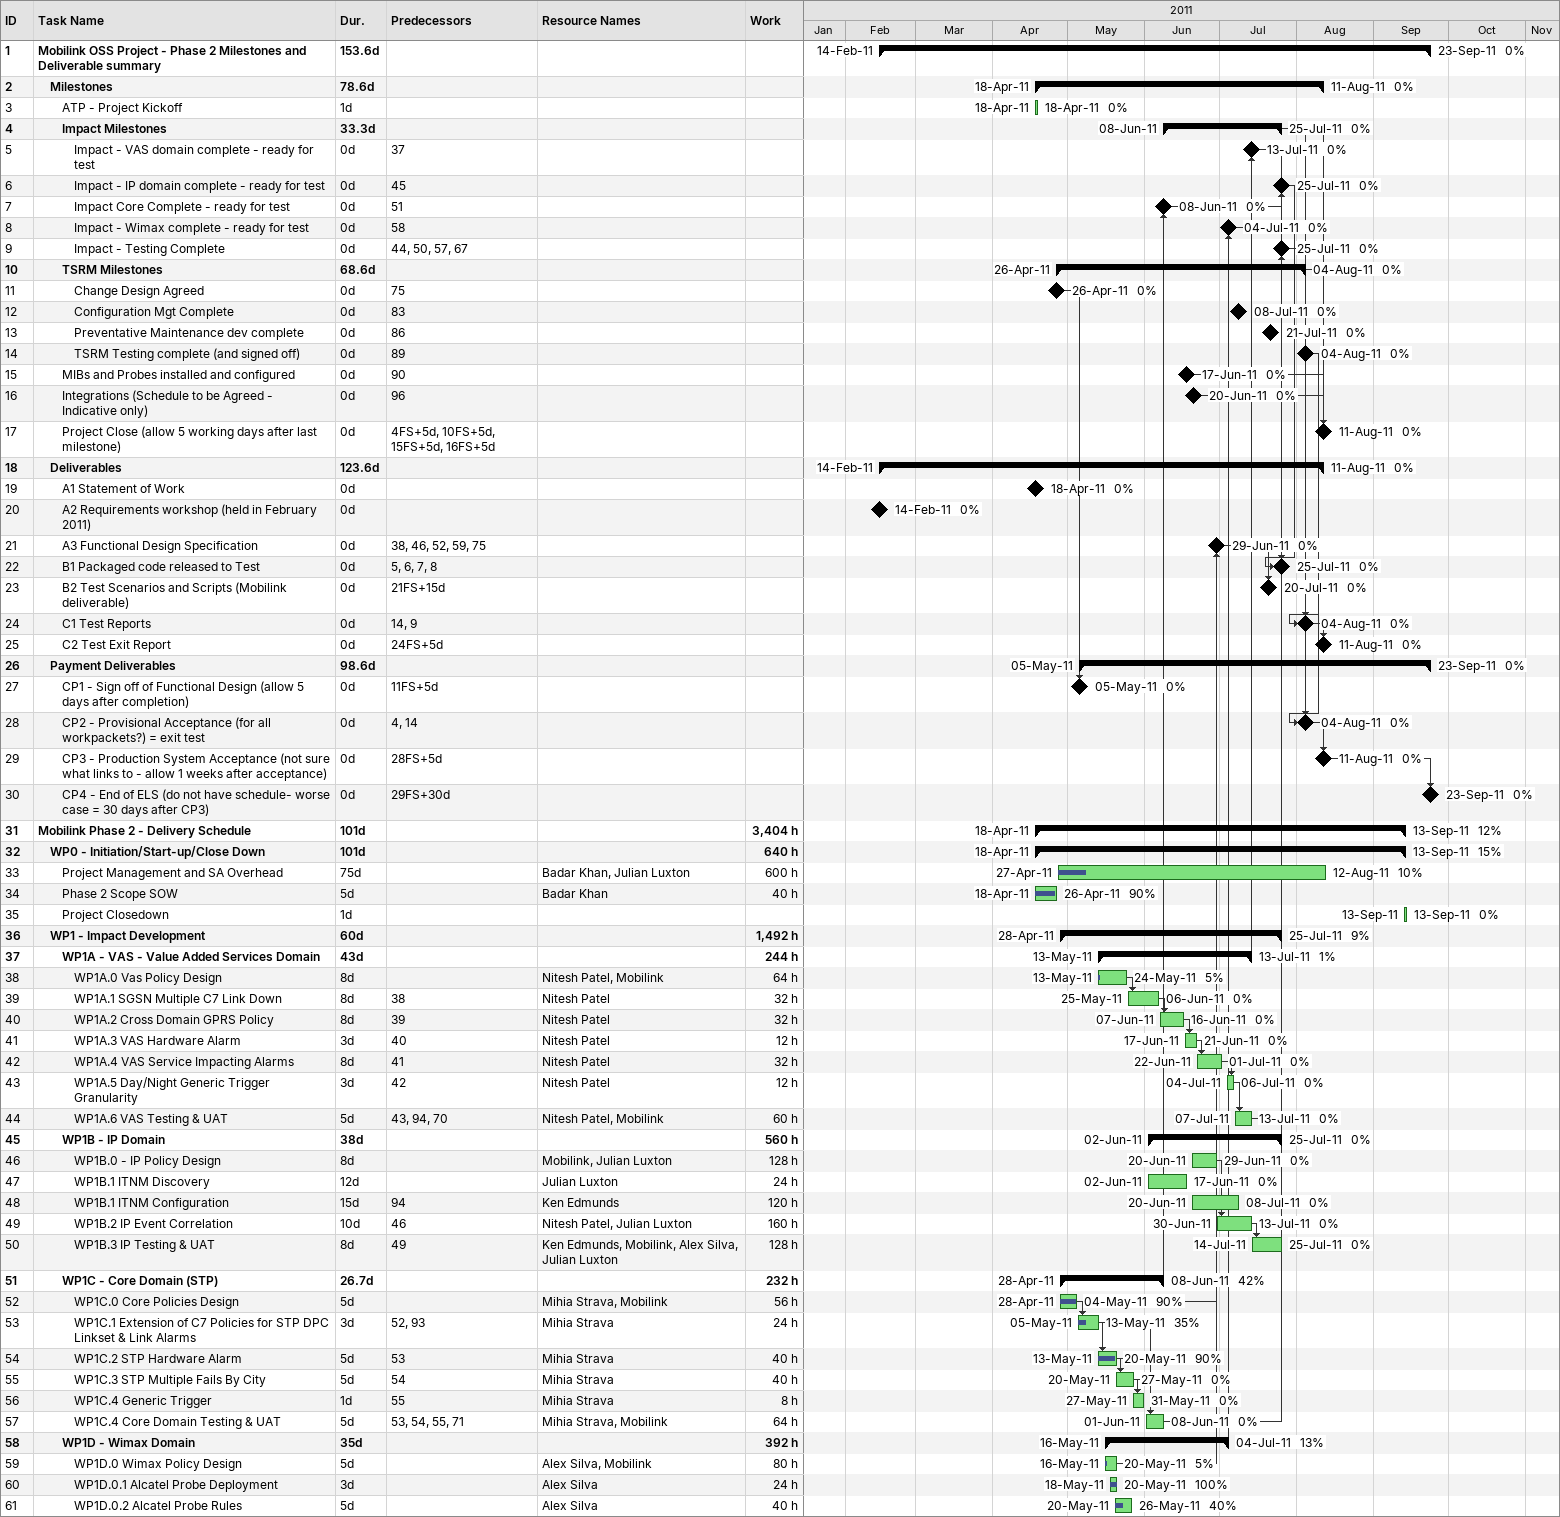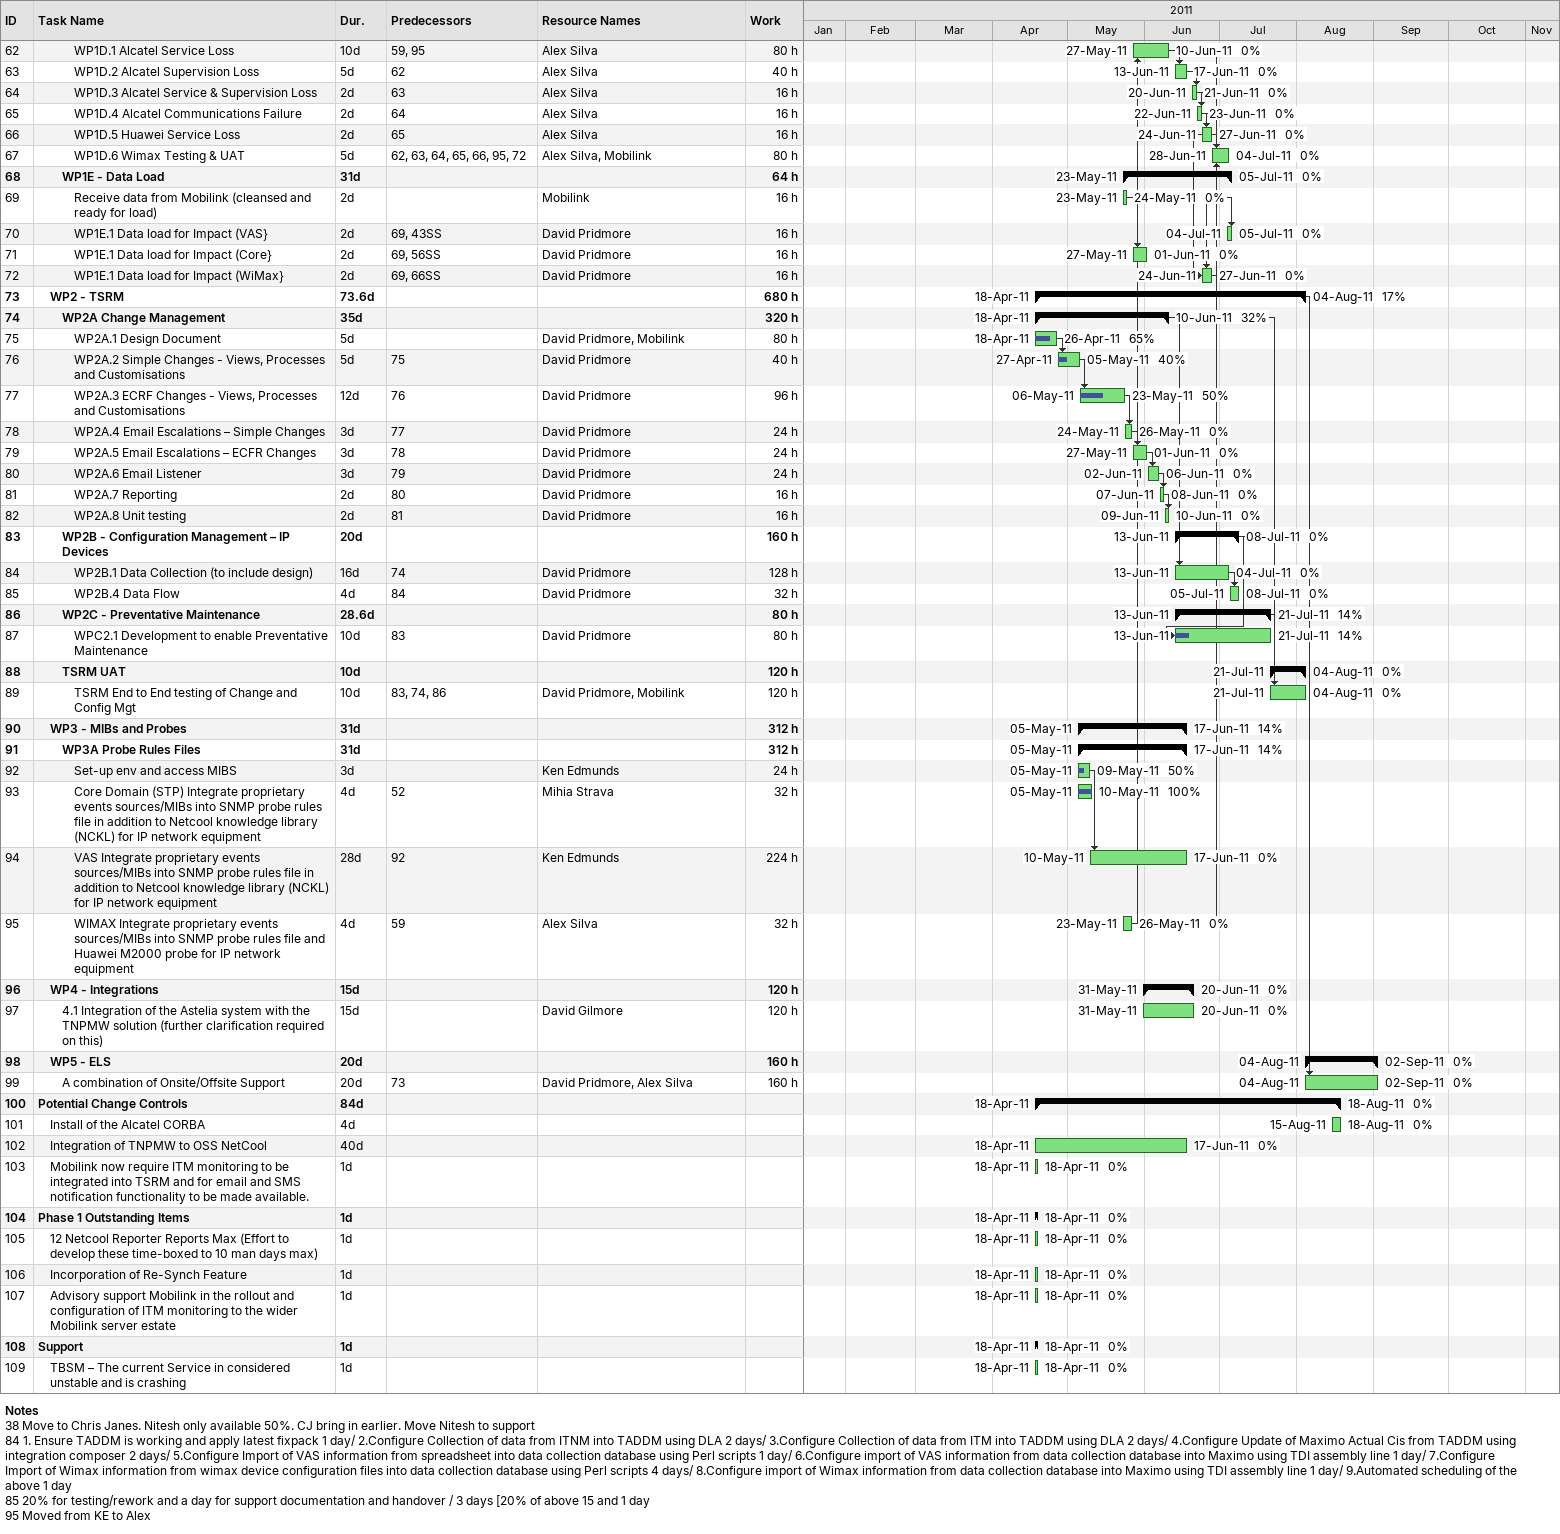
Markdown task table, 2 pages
| ID | Level | Task | Duration | Start | Finish | Predecessors | Resources | % complete | Work (h) |
|---|---|---|---|---|---|---|---|---|---|
| 1 | 1 | **Mobilink OSS Project - Phase 2 Milestones and Deliverable summary** | 153.6d | 2011-02-14 | 2011-09-23 |  |  | 0 |  |
| 2 | 2 | **Milestones** | 78.6d | 2011-04-18 | 2011-08-11 |  |  | 0 |  |
| 3 | 3 | ATP - Project Kickoff | 1d | 2011-04-18 | 2011-04-18 |  |  | 0 |  |
| 4 | 3 | **Impact Milestones** | 33.3d | 2011-06-08 | 2011-07-25 |  |  | 0 |  |
| 5 | 4 | Impact - VAS domain complete - ready for test | 0d | 2011-07-13 | 2011-07-13 | 37 |  | 0 |  |
| 6 | 4 | Impact - IP domain complete - ready for test | 0d | 2011-07-25 | 2011-07-25 | 45 |  | 0 |  |
| 7 | 4 | Impact Core Complete - ready for test | 0d | 2011-06-08 | 2011-06-08 | 51 |  | 0 |  |
| 8 | 4 | Impact - Wimax complete - ready for test | 0d | 2011-07-04 | 2011-07-04 | 58 |  | 0 |  |
| 9 | 4 | Impact - Testing Complete | 0d | 2011-07-25 | 2011-07-25 | 44, 50, 57, 67 |  | 0 |  |
| 10 | 3 | **TSRM Milestones** | 68.6d | 2011-04-26 | 2011-08-04 |  |  | 0 |  |
| 11 | 4 | Change Design Agreed | 0d | 2011-04-26 | 2011-04-26 | 75 |  | 0 |  |
| 12 | 4 | Configuration Mgt Complete | 0d | 2011-07-08 | 2011-07-08 | 83 |  | 0 |  |
| 13 | 4 | Preventative Maintenance dev complete | 0d | 2011-07-21 | 2011-07-21 | 86 |  | 0 |  |
| 14 | 4 | TSRM Testing complete (and signed off) | 0d | 2011-08-04 | 2011-08-04 | 89 |  | 0 |  |
| 15 | 3 | MIBs and Probes installed and configured | 0d | 2011-06-17 | 2011-06-17 | 90 |  | 0 |  |
| 16 | 3 | Integrations (Schedule to be Agreed - Indicative only) | 0d | 2011-06-20 | 2011-06-20 | 96 |  | 0 |  |
| 17 | 3 | Project Close (allow 5 working days after last milestone) | 0d | 2011-08-11 | 2011-08-11 | 4FS+5d, 10FS+5d, 15FS+5d, 16FS+5d |  | 0 |  |
| 18 | 2 | **Deliverables** | 123.6d | 2011-02-14 | 2011-08-11 |  |  | 0 |  |
| 19 | 3 | A1 Statement of Work | 0d | 2011-04-18 | 2011-04-18 |  |  | 0 |  |
| 20 | 3 | A2 Requirements workshop (held in February 2011) | 0d | 2011-02-14 | 2011-02-14 |  |  | 0 |  |
| 21 | 3 | A3 Functional Design Specification | 0d | 2011-06-29 | 2011-06-29 | 38, 46, 52, 59, 75 |  | 0 |  |
| 22 | 3 | B1 Packaged code released to Test | 0d | 2011-07-25 | 2011-07-25 | 5, 6, 7, 8 |  | 0 |  |
| 23 | 3 | B2 Test Scenarios and Scripts (Mobilink deliverable) | 0d | 2011-07-20 | 2011-07-20 | 21FS+15d |  | 0 |  |
| 24 | 3 | C1 Test Reports | 0d | 2011-08-04 | 2011-08-04 | 14, 9 |  | 0 |  |
| 25 | 3 | C2 Test Exit Report | 0d | 2011-08-11 | 2011-08-11 | 24FS+5d |  | 0 |  |
| 26 | 2 | **Payment Deliverables** | 98.6d | 2011-05-05 | 2011-09-23 |  |  | 0 |  |
| 27 | 3 | CP1 - Sign off of Functional Design (allow 5 days after completion) | 0d | 2011-05-05 | 2011-05-05 | 11FS+5d |  | 0 |  |
| 28 | 3 | CP2 - Provisional Acceptance (for all workpackets?) = exit test | 0d | 2011-08-04 | 2011-08-04 | 4, 14 |  | 0 |  |
| 29 | 3 | CP3 - Production System Acceptance (not sure what links to - allow 1 weeks after acceptance) | 0d | 2011-08-11 | 2011-08-11 | 28FS+5d |  | 0 |  |
| 30 | 3 | CP4 - End of ELS (do not have schedule- worse case = 30 days after CP3) | 0d | 2011-09-23 | 2011-09-23 | 29FS+30d |  | 0 |  |
| 31 | 1 | **Mobilink Phase 2 - Delivery Schedule** | 101d | 2011-04-18 | 2011-09-13 |  |  | 12 | 3404 |
| 32 | 2 | **WP0 - Initiation/Start-up/Close Down** | 101d | 2011-04-18 | 2011-09-13 |  |  | 15 | 640 |
| 33 | 3 | Project Management and SA Overhead | 75d | 2011-04-27 | 2011-08-12 |  | Badar Khan, Julian Luxton | 10 | 600 |
| 34 | 3 | Phase 2 Scope SOW | 5d | 2011-04-18 | 2011-04-26 |  | Badar Khan | 90 | 40 |
| 35 | 3 | Project Closedown | 1d | 2011-09-13 | 2011-09-13 |  |  | 0 |  |
| 36 | 2 | **WP1 - Impact Development** | 60d | 2011-04-28 | 2011-07-25 |  |  | 9 | 1492 |
| 37 | 3 | **WP1A - VAS - Value Added Services Domain** | 43d | 2011-05-13 | 2011-07-13 |  |  | 1 | 244 |
| 38 | 4 | WP1A.0 Vas Policy Design | 8d | 2011-05-13 | 2011-05-24 |  | Nitesh Patel, Mobilink | 5 | 64 |
| 39 | 4 | WP1A.1 SGSN Multiple C7 Link Down | 8d | 2011-05-25 | 2011-06-06 | 38 | Nitesh Patel | 0 | 32 |
| 40 | 4 | WP1A.2 Cross Domain GPRS Policy | 8d | 2011-06-07 | 2011-06-16 | 39 | Nitesh Patel | 0 | 32 |
| 41 | 4 | WP1A.3 VAS Hardware Alarm | 3d | 2011-06-17 | 2011-06-21 | 40 | Nitesh Patel | 0 | 12 |
| 42 | 4 | WP1A.4 VAS Service Impacting Alarms | 8d | 2011-06-22 | 2011-07-01 | 41 | Nitesh Patel | 0 | 32 |
| 43 | 4 | WP1A.5 Day/Night Generic Trigger Granularity | 3d | 2011-07-04 | 2011-07-06 | 42 | Nitesh Patel | 0 | 12 |
| 44 | 4 | WP1A.6 VAS Testing & UAT | 5d | 2011-07-07 | 2011-07-13 | 43, 94, 70 | Nitesh Patel, Mobilink | 0 | 60 |
| 45 | 3 | **WP1B - IP Domain** | 38d | 2011-06-02 | 2011-07-25 |  |  | 0 | 560 |
| 46 | 4 | WP1B.0 - IP Policy Design | 8d | 2011-06-20 | 2011-06-29 |  | Mobilink, Julian Luxton | 0 | 128 |
| 47 | 4 | WP1B.1 ITNM Discovery | 12d | 2011-06-02 | 2011-06-17 |  | Julian Luxton | 0 | 24 |
| 48 | 4 | WP1B.1 ITNM Configuration | 15d | 2011-06-20 | 2011-07-08 | 94 | Ken Edmunds | 0 | 120 |
| 49 | 4 | WP1B.2 IP Event Correlation | 10d | 2011-06-30 | 2011-07-13 | 46 | Nitesh Patel, Julian Luxton | 0 | 160 |
| 50 | 4 | WP1B.3 IP Testing & UAT | 8d | 2011-07-14 | 2011-07-25 | 49 | Ken Edmunds, Mobilink, Alex Silva, Julian Luxton | 0 | 128 |
| 51 | 3 | **WP1C - Core Domain (STP)** | 26.7d | 2011-04-28 | 2011-06-08 |  |  | 42 | 232 |
| 52 | 4 | WP1C.0 Core Policies Design | 5d | 2011-04-28 | 2011-05-04 |  | Mihia Strava, Mobilink | 90 | 56 |
| 53 | 4 | WP1C.1 Extension of C7 Policies for STP DPC Linkset & Link Alarms | 3d | 2011-05-05 | 2011-05-13 | 52, 93 | Mihia Strava | 35 | 24 |
| 54 | 4 | WP1C.2 STP Hardware Alarm | 5d | 2011-05-13 | 2011-05-20 | 53 | Mihia Strava | 90 | 40 |
| 55 | 4 | WP1C.3 STP Multiple Fails By City | 5d | 2011-05-20 | 2011-05-27 | 54 | Mihia Strava | 0 | 40 |
| 56 | 4 | WP1C.4 Generic Trigger | 1d | 2011-05-27 | 2011-05-31 | 55 | Mihia Strava | 0 | 8 |
| 57 | 4 | WP1C.4 Core Domain Testing & UAT | 5d | 2011-06-01 | 2011-06-08 | 53, 54, 55, 71 | Mihia Strava, Mobilink | 0 | 64 |
| 58 | 3 | **WP1D - Wimax Domain** | 35d | 2011-05-16 | 2011-07-04 |  |  | 13 | 392 |
| 59 | 4 | WP1D.0 Wimax Policy Design | 5d | 2011-05-16 | 2011-05-20 |  | Alex Silva, Mobilink | 5 | 80 |
| 60 | 4 | WP1D.0.1 Alcatel Probe Deployment | 3d | 2011-05-18 | 2011-05-20 |  | Alex Silva | 100 | 24 |
| 61 | 4 | WP1D.0.2 Alcatel Probe Rules | 5d | 2011-05-20 | 2011-05-26 |  | Alex Silva | 40 | 40 |
| 62 | 4 | WP1D.1 Alcatel Service Loss | 10d | 2011-05-27 | 2011-06-10 | 59, 95 | Alex Silva | 0 | 80 |
| 63 | 4 | WP1D.2 Alcatel Supervision Loss | 5d | 2011-06-13 | 2011-06-17 | 62 | Alex Silva | 0 | 40 |
| 64 | 4 | WP1D.3 Alcatel Service & Supervision Loss | 2d | 2011-06-20 | 2011-06-21 | 63 | Alex Silva | 0 | 16 |
| 65 | 4 | WP1D.4 Alcatel Communications Failure | 2d | 2011-06-22 | 2011-06-23 | 64 | Alex Silva | 0 | 16 |
| 66 | 4 | WP1D.5 Huawei Service Loss | 2d | 2011-06-24 | 2011-06-27 | 65 | Alex Silva | 0 | 16 |
| 67 | 4 | WP1D.6 Wimax Testing & UAT | 5d | 2011-06-28 | 2011-07-04 | 62, 63, 64, 65, 66, 95, 72 | Alex Silva, Mobilink | 0 | 80 |
| 68 | 3 | **WP1E - Data Load** | 31d | 2011-05-23 | 2011-07-05 |  |  | 0 | 64 |
| 69 | 4 | Receive data from Mobilink (cleansed and ready for load) | 2d | 2011-05-23 | 2011-05-24 |  | Mobilink | 0 | 16 |
| 70 | 4 | WP1E.1 Data load for Impact (VAS} | 2d | 2011-07-04 | 2011-07-05 | 69, 43SS | David Pridmore | 0 | 16 |
| 71 | 4 | WP1E.1 Data load for Impact (Core} | 2d | 2011-05-27 | 2011-06-01 | 69, 56SS | David Pridmore | 0 | 16 |
| 72 | 4 | WP1E.1 Data load for Impact (WiMax} | 2d | 2011-06-24 | 2011-06-27 | 69, 66SS | David Pridmore | 0 | 16 |
| 73 | 2 | **WP2 - TSRM** | 73.6d | 2011-04-18 | 2011-08-04 |  |  | 17 | 680 |
| 74 | 3 | **WP2A Change Management** | 35d | 2011-04-18 | 2011-06-10 |  |  | 32 | 320 |
| 75 | 4 | WP2A.1 Design Document | 5d | 2011-04-18 | 2011-04-26 |  | David Pridmore, Mobilink | 65 | 80 |
| 76 | 4 | WP2A.2 Simple Changes - Views, Processes and Customisations | 5d | 2011-04-27 | 2011-05-05 | 75 | David Pridmore | 40 | 40 |
| 77 | 4 | WP2A.3 ECRF Changes - Views, Processes and Customisations | 12d | 2011-05-06 | 2011-05-23 | 76 | David Pridmore | 50 | 96 |
| 78 | 4 | WP2A.4 Email Escalations – Simple Changes | 3d | 2011-05-24 | 2011-05-26 | 77 | David Pridmore | 0 | 24 |
| 79 | 4 | WP2A.5 Email Escalations – ECFR Changes | 3d | 2011-05-27 | 2011-06-01 | 78 | David Pridmore | 0 | 24 |
| 80 | 4 | WP2A.6 Email Listener | 3d | 2011-06-02 | 2011-06-06 | 79 | David Pridmore | 0 | 24 |
| 81 | 4 | WP2A.7 Reporting | 2d | 2011-06-07 | 2011-06-08 | 80 | David Pridmore | 0 | 16 |
| 82 | 4 | WP2A.8 Unit testing | 2d | 2011-06-09 | 2011-06-10 | 81 | David Pridmore | 0 | 16 |
| 83 | 3 | **WP2B - Configuration Management – IP Devices** | 20d | 2011-06-13 | 2011-07-08 |  |  | 0 | 160 |
| 84 | 4 | WP2B.1 Data Collection (to include design) | 16d | 2011-06-13 | 2011-07-04 | 74 | David Pridmore | 0 | 128 |
| 85 | 4 | WP2B.4 Data Flow | 4d | 2011-07-05 | 2011-07-08 | 84 | David Pridmore | 0 | 32 |
| 86 | 3 | **WP2C - Preventative Maintenance** | 28.6d | 2011-06-13 | 2011-07-21 |  |  | 14 | 80 |
| 87 | 4 | WPC2.1 Development to enable Preventative Maintenance | 10d | 2011-06-13 | 2011-07-21 | 83 | David Pridmore | 14 | 80 |
| 88 | 3 | **TSRM UAT** | 10d | 2011-07-21 | 2011-08-04 |  |  | 0 | 120 |
| 89 | 4 | TSRM End to End testing of Change and Config Mgt | 10d | 2011-07-21 | 2011-08-04 | 83, 74, 86 | David Pridmore, Mobilink | 0 | 120 |
| 90 | 2 | **WP3 - MIBs and Probes** | 31d | 2011-05-05 | 2011-06-17 |  |  | 14 | 312 |
| 91 | 3 | **WP3A Probe Rules Files** | 31d | 2011-05-05 | 2011-06-17 |  |  | 14 | 312 |
| 92 | 4 | Set-up env and access MIBS | 3d | 2011-05-05 | 2011-05-09 |  | Ken Edmunds | 50 | 24 |
| 93 | 4 | Core Domain (STP) Integrate proprietary events sources/MIBs into SNMP probe rules file in addition to Netcool knowledge library (NCKL) for IP network equipment | 4d | 2011-05-05 | 2011-05-10 | 52 | Mihia Strava | 100 | 32 |
| 94 | 4 | VAS Integrate proprietary events sources/MIBs into SNMP probe rules file in addition to Netcool knowledge library (NCKL) for IP network equipment | 28d | 2011-05-10 | 2011-06-17 | 92 | Ken Edmunds | 0 | 224 |
| 95 | 4 | WIMAX Integrate proprietary events sources/MIBs into SNMP probe rules file and Huawei M2000 probe for IP network equipment | 4d | 2011-05-23 | 2011-05-26 | 59 | Alex Silva | 0 | 32 |
| 96 | 2 | **WP4 - Integrations** | 15d | 2011-05-31 | 2011-06-20 |  |  | 0 | 120 |
| 97 | 3 | 4.1 Integration of the Astelia system with the TNPMW solution (further clarification required on this) | 15d | 2011-05-31 | 2011-06-20 |  | David Gilmore | 0 | 120 |
| 98 | 2 | **WP5 - ELS** | 20d | 2011-08-04 | 2011-09-02 |  |  | 0 | 160 |
| 99 | 3 | A combination of Onsite/Offsite Support | 20d | 2011-08-04 | 2011-09-02 | 73 | David Pridmore, Alex Silva | 0 | 160 |
| 100 | 1 | **Potential Change Controls** | 84d | 2011-04-18 | 2011-08-18 |  |  | 0 |  |
| 101 | 2 | Install of the Alcatel CORBA | 4d | 2011-08-15 | 2011-08-18 |  |  | 0 |  |
| 102 | 2 | Integration of TNPMW to OSS NetCool | 40d | 2011-04-18 | 2011-06-17 |  |  | 0 |  |
| 103 | 2 | Mobilink now require ITM monitoring to be integrated into TSRM and for email and SMS notification functionality to be made available. | 1d | 2011-04-18 | 2011-04-18 |  |  | 0 |  |
| 104 | 1 | **Phase 1 Outstanding Items** | 1d | 2011-04-18 | 2011-04-18 |  |  | 0 |  |
| 105 | 2 | 12 Netcool Reporter Reports Max (Effort to develop these time-boxed to 10 man days max) | 1d | 2011-04-18 | 2011-04-18 |  |  | 0 |  |
| 106 | 2 | Incorporation of Re-Synch Feature | 1d | 2011-04-18 | 2011-04-18 |  |  | 0 |  |
| 107 | 2 | Advisory support Mobilink in the rollout and configuration of ITM monitoring to the wider Mobilink server estate | 1d | 2011-04-18 | 2011-04-18 |  |  | 0 |  |
| 108 | 1 | **Support** | 1d | 2011-04-18 | 2011-04-18 |  |  | 0 |  |
| 109 | 2 | TBSM – The current Service in considered unstable and is crashing | 1d | 2011-04-18 | 2011-04-18 |  |  | 0 |  |

Notes
- 38: Move to Chris Janes. Nitesh only available 50%. CJ bring in earlier. Move Nitesh to support
- 84: 1. Ensure TADDM is working and apply latest fixpack 1 day/ 2.Configure Collection of data from ITNM into TADDM using DLA 2 days/ 3.Configure Collection of data from ITM into TADDM using DLA 2 days/ 4.Configure Update of Maximo Actual Cis from TADDM using integration composer 2 days/ 5.Configure Import of VAS information from spreadsheet into data collection database using Perl scripts 1 day/ 6.Configure import of VAS information from data collection database into Maximo using TDI assembly line 1 day/ 7.Configure Import of Wimax information from wimax device configuration files into data collection database using Perl scripts 4 days/ 8.Configure import of Wimax information from data collection database into Maximo using TDI assembly line 1 day/ 9.Automated scheduling of the above 1 day
- 85: 20% for testing/rework and a day for support documentation and handover / 3 days [20% of above 15 and 1 day
- 95: Moved from KE to Alex
